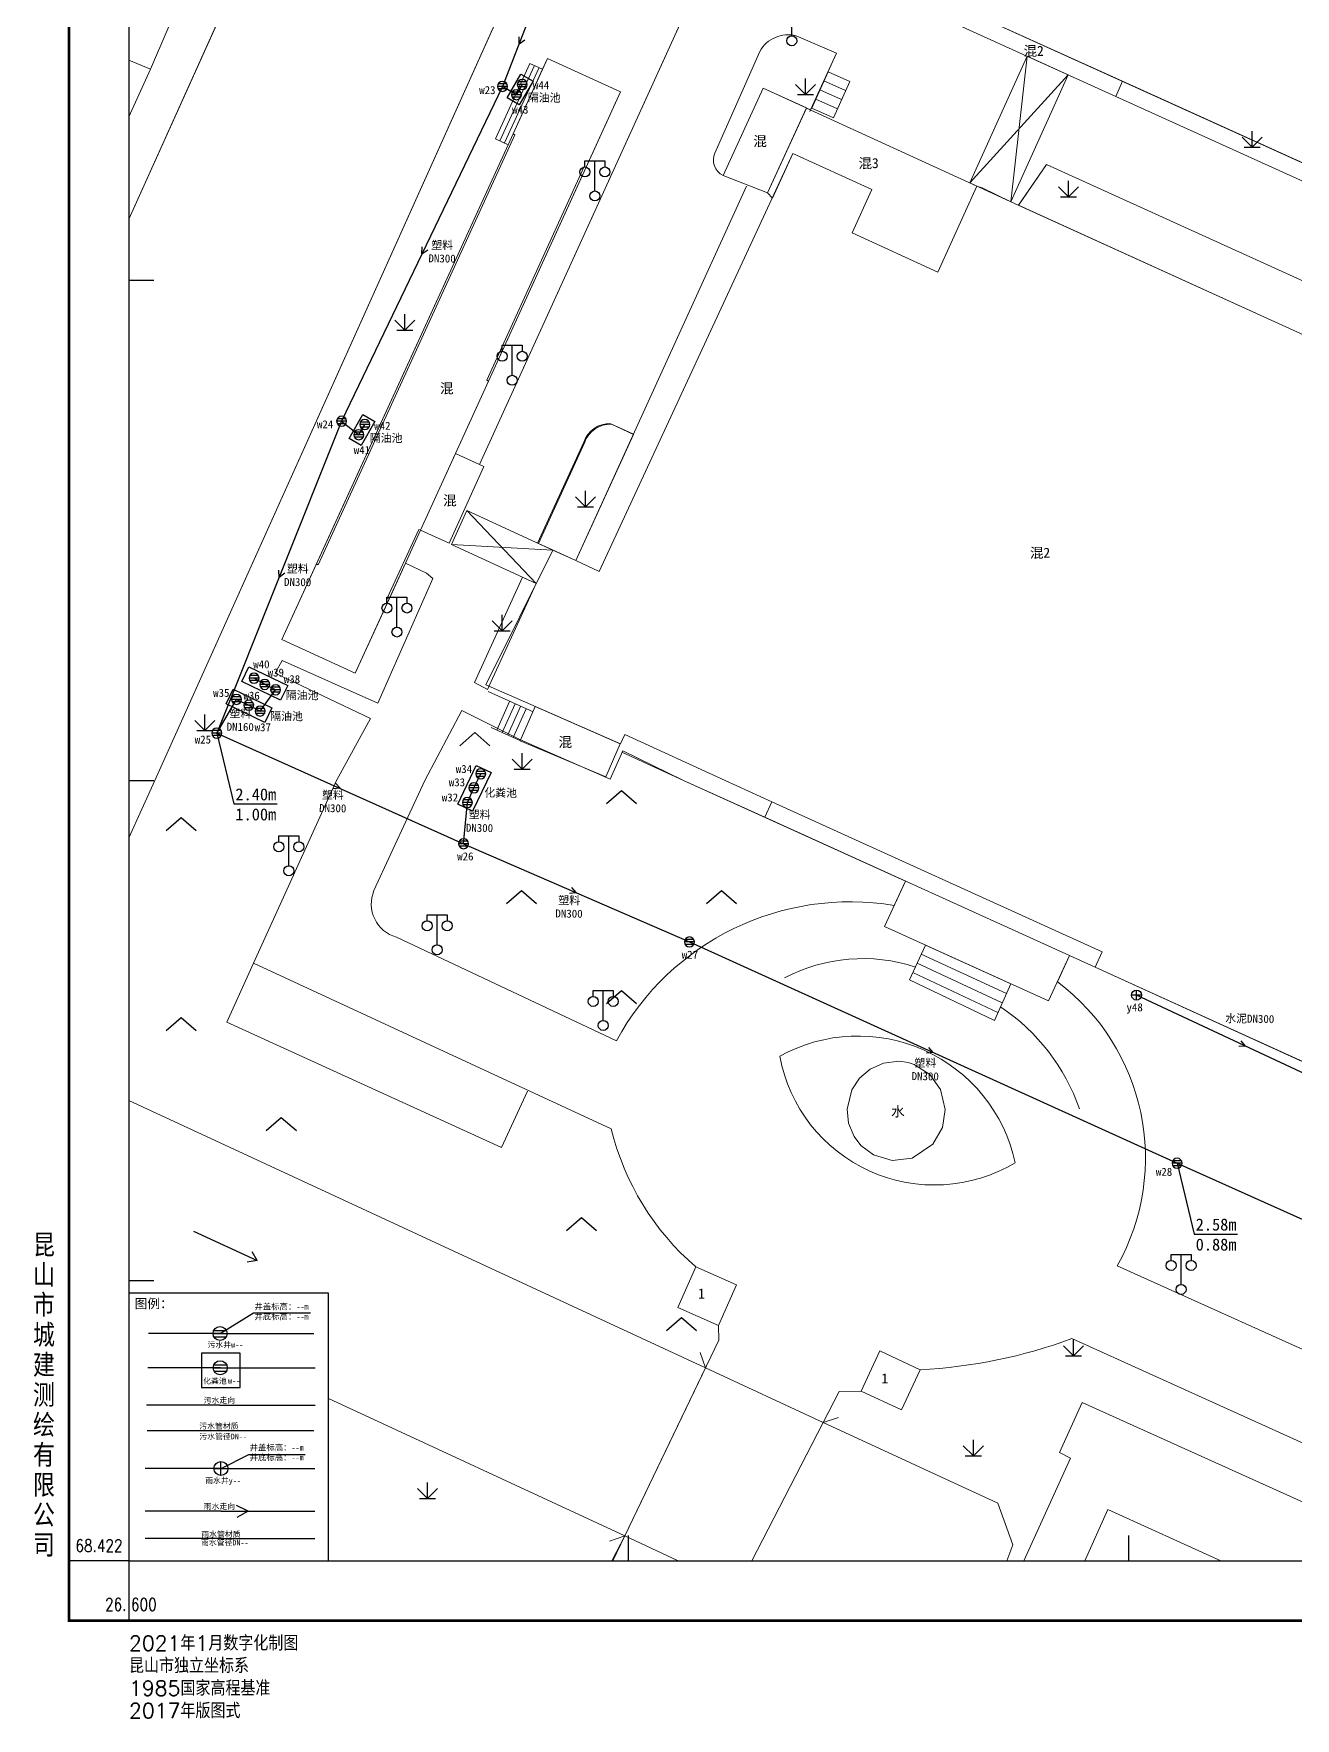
# Model space of a CAD drawing. Extents: x 26591 to 26853, y 68406 to 68763.
# Drawn here: x 26590.5 to 26716.7, y 68406.2 to 68574.7 of the extents above; entities that cross this region are included whole.
import ezdxf
from ezdxf.enums import TextEntityAlignment as Align

# ---------------------------------------------------------------- set-up
doc = ezdxf.new("R2010")
doc.units = 0
doc.header["$LTSCALE"] = 0.5
doc.layers.get('0').update_dxf_attribs({"linetype": 'CONTINUOUS'})
for name, color, linetype in [('DX', 251, 'CONTINUOUS'), ('TK', 7, 'CONTINUOUS'), ('WS', 1, 'CONTINUOUS'), ('WSZDH', 246, 'CONTINUOUS'), ('WSZJ', 6, 'CONTINUOUS'), ('YS', 5, 'CONTINUOUS'), ('YSZDH', 160, 'CONTINUOUS'), ('YSZJ', 180, 'CONTINUOUS'), ('ZJ', 7, 'CONTINUOUS')]:
    doc.layers.add(name, color=color, linetype=linetype)
doc.styles.add('HZ', font='rs.shx', dxfattribs={"width": 0.8, "bigfont": 'hztxt.shx'})
doc.styles.add('宋体', font='')
doc.styles.add('等线体', font='simhei.ttf')
doc.styles.get('宋体').set_extended_font_data('SimSun')

# ---------------------------------------------------------------- blocks, each defined once
blk = doc.blocks.new('gc053')
for p, q in [((-1, 0), (1, 0)), ((-0.9, 0.43), (0.9, 0.43)), ((-0.88, -0.47), (0.88, -0.47))]:
    blk.add_line(p, q)
blk.add_circle((0, 0), 1)
blk = doc.blocks.new('gc043')
for p, q in [((-1, 0), (1, 0)), ((0, -1), (0, 1))]:
    blk.add_line(p, q)
blk.add_circle((0, 0), 1)
blk = doc.blocks.new('新块1')
at = {"layer": 'YS', "linetype": 'Continuous'}
for q in [(31357.87, 73630.72), (31358.74, 73630.74)]:
    blk.add_line((31358.33, 73629.91, 2.48), q, dxfattribs=at)
blk = doc.blocks.new('A$C1DA050DF')
at = {"layer": 'WS', "linetype": 'Continuous'}
for p, q in [((5.4, 13.44, 1.832), (1.153, 13.44)), ((5.4, 13.44, 1.832), (10.939, 13.44)), ((5.412, 11.414, 1.832), (1.116, 11.414)), ((5.412, 11.414, 1.832), (11.011, 11.414)), ((5.368, 9.2), (1.03, 9.2)), ((5.368, 9.2), (11.004, 9.2)), ((10.93, 7.676), (1.067, 7.676))]:
    blk.add_line(p, q, dxfattribs=at)
at = {"layer": 'WSZJ', "linetype": 'Continuous'}
for p, q in [((5.4, 13.44, 1.832), (7.371, 14.664)), ((7.371, 14.664), (10.727, 14.664))]:
    blk.add_line(p, q, dxfattribs=at)
at = {"layer": 'WSZJ', "linetype": 'Continuous', "flags": 128}
blk.add_lwpolyline([(4.282, 12.276), (4.282, 10.25), (6.585, 10.25), (6.585, 12.276)], close=True, dxfattribs=at)
at = {"layer": 'YS', "linetype": 'Continuous'}
for p, q in [((5.455, 5.454), (0.965, 5.454)), ((5.455, 5.454), (10.999, 5.454)), ((5.455, 2.932), (0.965, 2.932)), ((5.455, 2.932), (10.999, 2.932)), ((5.455, 1.321), (0.965, 1.321)), ((5.455, 1.321), (10.999, 1.321))]:
    blk.add_line(p, q, dxfattribs=at)
at = {"layer": 'YSZJ', "linetype": 'Continuous'}
for p, q in [((5.455, 5.454), (7.089, 6.282, -1.832)), ((7.089, 6.282, -1.832), (10.414, 6.282, -1.832))]:
    blk.add_line(p, q, dxfattribs=at)
at = {"layer": 'ZJ', "linetype": 'Continuous', "flags": 128}
blk.add_lwpolyline([(0, 15.832), (0, 0), (11.801, 0), (11.801, 15.832)], close=True, dxfattribs=at)
at = {"layer": 'WS', "linetype": 'Continuous', "xscale": 0.4143292466287676, "yscale": 0.4143292466324056, "zscale": 0.8286584932605514}
for p in [(5.384, 13.44, 1.832), (5.397, 11.414, 1.832)]:
    blk.add_blockref('gc053', p, dxfattribs=at)
at = {"layer": 'YS', "linetype": 'Continuous', "xscale": 0.4143292466287676, "yscale": 0.4143292466324056, "zscale": 0.8286584932605514}
blk.add_blockref('gc043', (5.44, 5.454), dxfattribs=at)
at = {"layer": 'YS', "linetype": 'Continuous', "xscale": 0.8286584932502592, "yscale": 0.8286584932502592, "zscale": 0.8286584932605514, "rotation": 90}
blk.add_blockref('新块1', (61021.095, -25982.413, -2.056), dxfattribs=at)
at = {"layer": 'WSZDH', "linetype": 'Continuous', "style": '宋体'}
for s, height, p in [('污水井w--', 0.3315, (5.698, 12.604, 1.527)), ('w--', 0.3446, (6.222, 10.472, 1.397))]:
    blk.add_text(s, height=height, dxfattribs=at).set_placement(p, align=Align.CENTER)
at = {"layer": 'WSZJ', "linetype": 'Continuous', "style": '宋体'}
for s, p in [('化粪池', (5.082, 10.465, 1.527)), ('污水走向', (5.348, 9.322)), ('污水管材质', (5.319, 7.797)), ('污水管径DN--', (5.565, 7.178))]:
    blk.add_text(s, height=0.3315, dxfattribs=at).set_placement(p, align=Align.CENTER)
at = {"layer": 'WSZJ', "linetype": 'Continuous', "insert": (9.019, 15.207), "char_height": 0.3536, "width": 6.43778, "attachment_point": 2, "style": '宋体'}
blk.add_mtext('井盖标高：--m\\P井底标高：--m', dxfattribs=at)
at = {"layer": 'YSZDH', "linetype": 'Continuous', "style": '宋体'}
blk.add_text('雨水井y--', height=0.3315, dxfattribs=at).set_placement((5.556, 4.572, 1.894), align=Align.CENTER)
at = {"layer": 'YSZJ', "linetype": 'Continuous', "style": '宋体'}
for s, p in [('雨水走向', (5.348, 3.05)), ('雨水管材质', (5.437, 1.396)), ('雨水管径DN--', (5.664, 0.904))]:
    blk.add_text(s, height=0.3315, dxfattribs=at).set_placement(p, align=Align.CENTER)
at = {"layer": 'YSZJ', "linetype": 'Continuous', "insert": (8.734, 6.87, -1.832), "char_height": 0.3536, "width": 6.43778, "attachment_point": 2, "style": '宋体'}
blk.add_mtext('井盖标高：--m\\P井底标高：--m', dxfattribs=at)
at = {"layer": 'ZJ', "linetype": 'Continuous', "insert": (1.461, 15.484), "char_height": 0.5524, "width": 2.85888, "attachment_point": 2, "style": '宋体'}
blk.add_mtext('图例：', dxfattribs=at)
blk = doc.blocks.new('953011')
for p, q in [((-1, 1), (0, 0)), ((-0.8, 0), (0.8, 0)), ((0, 0), (0, 1.6)), ((0, 0), (1, 1))]:
    blk.add_line(p, q)
blk = doc.blocks.new('352101')
for p, q in [((-1, 2.9), (-1, 3.5)), ((-1, 3.5), (1, 3.5)), ((0, 0.5), (0, 3.5)), ((1, 3.5), (1, 2.9))]:
    blk.add_line(p, q)
for centre in [(-1, 2.4), (1, 2.4), (0, 0)]:
    blk.add_circle(centre, 0.5)
blk = doc.blocks.new('943001')
for p, q in [((0, 0), (-1.5, -1.32)), ((1.5, -1.32), (0, 0))]:
    blk.add_line(p, q)
blk = doc.blocks.new('GC086')
for p, q in [((0, 0), (7, 0)), ((7, 0), (6.18, 0.57)), ((7, 0), (6.18, -0.57))]:
    blk.add_line(p, q)
blk = doc.blocks.new('A$C697D6A6E')
at = {"linetype": 'Continuous'}
for p, q in [((2, 1), (0, 1)), ((1, 0), (1, 2))]:
    blk.add_line(p, q, dxfattribs=at)
blk.add_circle((1, 1), 1)
blk = doc.blocks.new('YSJ')
at = {"linetype": 'Continuous'}
blk.add_blockref('A$C697D6A6E', (-1, -1), dxfattribs=at)
blk = doc.blocks.new('PSYJ')
at = {"linetype": 'Continuous'}
for p, q in [((0.87, 0.5), (-0.87, 0.5)), ((1, 0), (-1, 0)), ((0.87, -0.5), (-0.87, -0.5))]:
    blk.add_line(p, q, dxfattribs=at)
at = {"linetype": 'Continuous', "flags": 128}
blk.add_lwpolyline([(-1, 0, 1), (1, 0, 1), (-1, 0, 1.572674)], format="xyb", dxfattribs=at)
blk = doc.blocks.new('新块')
at = {"layer": 'WS', "linetype": 'Continuous'}
for q in [(28733.01, 66304.67, 2.88), (28733, 66303.77, 2.88)]:
    blk.add_line((28732.11, 66304.24, 2.88), q, dxfattribs=at)

msp = doc.modelspace()

# ---------------------------------------------------------------- linework, layer by layer
at = {"layer": 'DX', "color": 8, "linetype": 'Continuous', "lineweight": 18}
for p, q in [((26712.27, 68743.98), (26602.64, 68500)), ((26635.11, 68531.57), (26667.38, 68602.55)), ((26636.69, 68564.14), (26640.14, 68571.69)), ((26641.41, 68571.11), (26640.14, 68571.69)), ((26640.14, 68571.69), (26641.41, 68571.11)), ((26641.41, 68571.11), (26641.9, 68572.18)), ((26641.9, 68572.18), (26649.2, 68568.85)), ((26688.22, 68557.86), (26689.85, 68572.4)), ((26640.59, 68571.49), (26637.14, 68563.94)), ((26641.05, 68571.28), (26637.6, 68563.73)), ((26641.41, 68571.11), (26637.96, 68563.56)), ((26668.31, 68567.21), (26669.95, 68570.86)), ((26669.95, 68570.86), (26672.11, 68569.89)), ((26684.12, 68559.73), (26693.94, 68570.53)), ((26649.2, 68568.85), (26632.7, 68532.67)), ((26669.13, 68569.03), (26671.29, 68568.07)), ((26669.54, 68569.95), (26671.7, 68568.98)), ((26672.11, 68569.89), (26670.48, 68566.24)), ((26668.31, 68567.21), (26670.48, 68566.24)), ((26668.72, 68568.12), (26670.89, 68567.15)), ((26615.33, 68514.07), (26637.96, 68563.56)), ((26636.69, 68564.14), (26637.96, 68563.56)), ((26637.96, 68563.56), (26636.69, 68564.14)), ((26632.7, 68532.67), (26635.11, 68531.57)), ((26640.77, 68519.68), (26633.85, 68526.98)), ((26632.29, 68523.58), (26642.43, 68523.03)), ((26627.7, 68521.72), (26622.68, 68510.71)), ((26629.8, 68520.72), (26627.7, 68521.72)), ((26624.93, 68507.71), (26630.44, 68520.18)), ((26630.44, 68520.18), (26629.8, 68520.72)), ((26622.68, 68510.71), (26615.33, 68514.07)), ((26614.68, 68510.73), (26615.36, 68511.98)), ((26615.36, 68511.98), (26624.93, 68507.71)), ((26624.2, 68506.18), (26614.68, 68510.73)), ((26635.98, 68508.88), (26640.45, 68506.84)), ((26636.83, 68505.03), (26638.1, 68507.89)), ((26620.82, 68500), (26624.2, 68506.18)), ((26637.38, 68504.79), (26638.65, 68507.64)), ((26637.93, 68504.54), (26639.2, 68507.4)), ((26638.48, 68504.3), (26639.75, 68507.16)), ((26636.28, 68505.27), (26639.14, 68503.97)), ((26678.08, 68480.04), (26679.68, 68483.53)), ((26679.26, 68482.62), (26687.78, 68478.7)), ((26679.68, 68483.53), (26688.21, 68479.65)), ((26678.43, 68480.8), (26686.93, 68476.8)), ((26678.84, 68481.71), (26687.36, 68477.75)), ((26688.21, 68479.65), (26686.58, 68476)), ((26659.02, 68444.03), (26658.99, 68445.49)), ((26659.02, 68444.03), (26648.43, 68421.98)), ((26657.7, 68441.27), (26657.17, 68442.78)), ((26649.62, 68424.46), (26657.7, 68441.27)), ((26662.34, 68421.98), (26671.05, 68438.89)), ((26671.05, 68438.89), (26673.26, 68438.92)), ((26669.47, 68435.81), (26662.34, 68421.98)), ((26669.47, 68435.81), (26670.99, 68436.3)), ((26649.62, 68424.46), (26648.11, 68423.93))]:
    msp.add_line(p, q, dxfattribs=at)
at = {"layer": 'DX', "color": 8, "linetype": 'Continuous', "lineweight": 18, "flags": 128}
for points in [[(26684.65, 68743.98), (26600.06, 68556.11)], [(26712.27, 68743.98), (26602.64, 68500)], [(26600.06, 68653.57), (26636.49, 68637.01), (26623.79, 68608.81), (26619.27, 68611.06), (26613.9, 68613.43), (26602.01, 68586.5), (26607.38, 68584.13), (26619.26, 68611.04), (26623.79, 68608.81), (26600.06, 68556.11)], [(26635.11, 68531.57), (26667.38, 68602.55)], [(26600.06, 68566.34), (26602.21, 68571.1), (26605.68, 68579.21), (26601.44, 68581.03), (26600.06, 68577.68)], [(26600.06, 68572.02), (26602.21, 68571.1), (26605.68, 68579.21), (26601.44, 68581.03), (26600.06, 68577.8)], [(26693.94, 68570.53), (26689.85, 68572.4)], [(26602.21, 68571.1), (26600.06, 68566.34)], [(26698.71, 68568.38), (26731.73, 68553.42)], [(26618.79, 68521.64), (26637.96, 68563.56)], [(26689.01, 68557.54), (26691.8, 68561.57), (26744.33, 68537.71), (26742.07, 68533.38)], [(26636, 68539.92), (26645.75, 68561.3)], [(26661.8, 68559.4), (26644.72, 68521.98)], [(26684.12, 68559.73), (26688.22, 68557.86)], [(26642.43, 68523.03), (26633.85, 68526.98)], [(26626.06, 68518.13), (26629.2, 68525.01)], [(26632.29, 68523.58), (26640.77, 68519.68)], [(26615.36, 68511.98), (26624.93, 68507.71), (26630.44, 68520.18), (26629.8, 68520.72), (26627.7, 68521.72)], [(26639.39, 68520.31), (26634.59, 68509.8), (26635.91, 68509.08)], [(26615.36, 68511.98), (26614.68, 68510.73), (26624.2, 68506.18), (26620.82, 68500)], [(26639.21, 68504.05), (26633.34, 68506.99), (26629.62, 68500)], [(26649.32, 68502.82), (26655.49, 68500)], [(26602.64, 68500), (26600.06, 68494.25)], [(26602.64, 68500), (26600.06, 68494.25)], [(26655.49, 68500), (26663.63, 68496.31), (26664.34, 68497.86)], [(26659.67, 68500), (26664.34, 68497.86), (26697.35, 68482.86), (26696.64, 68481.31), (26721.15, 68470.17), (26734.85, 68500)], [(26664.34, 68497.86), (26663.63, 68496.31), (26696.64, 68481.31), (26697.35, 68482.86)], [(26677.68, 68489.93), (26675.59, 68485.39), (26691.98, 68477.94), (26694.07, 68482.48)], [(26612.5, 68481.72), (26609.85, 68475.83), (26637.31, 68463.28), (26639.91, 68468.94)], [(26600.06, 68468), (26657.7, 68441.27)], [(26600.06, 68468), (26657.7, 68441.27)], [(26654.97, 68421.98), (26649.62, 68424.46), (26657.7, 68441.27), (26669.47, 68435.81), (26662.34, 68421.98)], [(26620, 68438.19), (26649.62, 68424.46), (26648.32, 68421.98)], [(26689.52, 68421.98), (26694.18, 68432.22), (26693.09, 68432.8), (26695.36, 68437.81), (26730.45, 68421.98)], [(26689.52, 68421.98), (26694.18, 68432.22), (26693.09, 68432.8), (26695.36, 68437.81), (26730.45, 68421.98)]]:
    msp.add_lwpolyline(points, dxfattribs=at)
for points in [[(26674.12, 68592.86), (26670.34, 68584.53), (26674.93, 68582.45), (26673.69, 68579.72), (26681.95, 68575.98), (26682.63, 68577.49), (26756.94, 68543.82), (26756.25, 68542.3), (26757.76, 68541.62), (26783.07, 68597.24), (26779.83, 68598.72), (26781.9, 68603.27), (26709.86, 68636.05), (26707.91, 68631.74), (26699.7, 68635.47), (26697.76, 68631.19), (26697.34, 68631.38), (26689.87, 68614.9), (26690.75, 68614.5), (26687.35, 68607.01), (26686.47, 68607.41), (26678.9, 68590.7)], [(26682.63, 68577.49), (26681.95, 68575.98), (26698.71, 68568.38), (26699.39, 68569.9)], [(26645.57, 68561.38), (26645.75, 68561.3), (26649.2, 68568.85), (26641.9, 68572.18), (26638.45, 68564.63), (26638.63, 68564.54), (26618.97, 68521.55), (26618.79, 68521.64), (26615.33, 68514.07), (26622.68, 68510.71), (26626.06, 68518.13), (26625.88, 68518.22), (26629.02, 68525.1), (26629.2, 68525.01), (26636, 68539.92), (26635.82, 68540)], [(26684.12, 68559.73), (26688.22, 68557.86), (26693.94, 68570.53), (26689.85, 68572.4)], [(26668.31, 68567.21), (26669.95, 68570.86), (26672.11, 68569.89), (26670.48, 68566.24)], [(26663.45, 68569.2), (26667.8, 68567.26), (26663.89, 68558.74), (26659.46, 68560.47)], [(26699.39, 68569.9), (26698.71, 68568.38), (26731.73, 68553.42), (26732.42, 68554.93)], [(26667.78, 68567.22), (26684.82, 68559.42), (26680.93, 68550.82), (26672.36, 68554.74), (26674.32, 68559.07), (26666.41, 68562.69), (26664.39, 68558.21), (26663.89, 68558.74)], [(26691.8, 68561.57), (26688.99, 68557.51), (26742.06, 68533.36), (26744.33, 68537.71)], [(26635.55, 68531.37), (26632.7, 68532.67), (26629.21, 68525.01), (26632.06, 68523.71), (26633.68, 68527.26)], [(26632.29, 68523.58), (26640.77, 68519.68), (26642.43, 68523.03), (26633.85, 68526.98)], [(26639.39, 68520.31), (26634.59, 68509.8), (26635.91, 68509.08), (26636.05, 68509.39), (26640.77, 68519.68)], [(26640.68, 68507.39), (26639.15, 68503.96), (26647.72, 68500.34), (26649.18, 68503.65)], [(26678.08, 68480.04), (26679.68, 68483.53), (26688.21, 68479.65), (26686.58, 68476)], [(26656.72, 68451.36), (26660.8, 68449.57), (26658.99, 68445.49), (26654.92, 68447.3)], [(26675.13, 68442.95), (26679.16, 68441.07), (26677.29, 68437.05), (26673.26, 68438.92)]]:
    msp.add_lwpolyline(points, close=True, dxfattribs=at)
for points in [[(26668.19, 68567.03), (26670.8, 68572.7), (26666.76, 68574.44, 0.342952), (26663.13, 68572.89), (26658.63, 68562.72, 0.404556), (26659.45, 68560.47), (26663.45, 68569.2)], [(26650.51, 68534.59), (26648.31, 68535.61, 0.332206), (26645.6, 68533.76), (26641, 68523.68), (26642.39, 68523.05), (26644.72, 68521.97)], [(26746.32, 68472.41), (26739.53, 68457.21), (26729.71, 68461.67), (26728.92, 68459.91), (26738.74, 68455.45), (26732.47, 68441.42, -0.511645), (26723.41, 68440.38), (26698.85, 68451.45, 0.376086), (26692.87, 68479.87), (26694.07, 68482.48), (26731.39, 68465.52), (26732.06, 68466.97), (26736.58, 68464.92), (26741.11, 68474.79)], [(26665.12, 68472.41, 0.522521), (26688.66, 68461.77, 0.503174)]]:
    msp.add_lwpolyline(points, format="xyb", close=True, dxfattribs=at)
for points in [[(26668.12, 68566.89), (26670.8, 68572.7), (26666.76, 68574.44, 0.342952), (26663.13, 68572.89), (26658.63, 68562.72, 0.404556), (26659.45, 68560.47)], [(26650.43, 68534.65), (26648.22, 68535.66, 0.332206), (26645.52, 68533.82), (26640.91, 68523.73)], [(26620.82, 68500), (26612.5, 68481.72), (26648.28, 68465.15, 0.157086), (26656.72, 68451.36)], [(26629.62, 68500), (26624.55, 68488.98, 0.452469), (26626.8, 68484.33), (26648.79, 68473.97, -0.32008), (26676.56, 68487.49), (26677.68, 68489.93), (26655.49, 68500)], [(26629.62, 68500), (26624.55, 68488.98, 0.452469), (26626.8, 68484.33), (26648.79, 68473.97, -0.32008), (26676.56, 68487.49, -0.316969)], [(26771.69, 68500), (26758.53, 68471.74), (26755.01, 68470.27), (26734.8, 68425.86), (26694.33, 68444.18, -0.07565), (26679.16, 68441.07)], [(26692.87, 68479.87, -0.376086), (26698.85, 68451.45), (26723.41, 68440.38, 0.511645), (26732.47, 68441.42), (26738.74, 68455.45), (26728.92, 68459.91), (26729.71, 68461.67), (26739.53, 68457.21), (26746.32, 68472.41)], [(26734.8, 68421.98), (26736.14, 68424.7), (26734.8, 68425.86), (26694.33, 68444.18, -0.07565), (26679.16, 68441.07), (26677.29, 68437.05), (26673.26, 68438.92), (26671.05, 68438.89), (26669.47, 68435.81), (26686.92, 68427.72), (26688.42, 68423.58), (26687.82, 68421.98)]]:
    msp.add_lwpolyline(points, format="xyb", dxfattribs=at)
at = {"layer": 'DX', "color": 8, "linetype": 'Continuous', "lineweight": 18}
for points in [[(26688.22, 68557.86), (26685.34, 68559.26), (26684.82, 68559.42), (26680.93, 68550.82), (26672.36, 68554.74), (26674.32, 68559.07), (26666.41, 68562.69), (26647.07, 68520.9), (26644.72, 68521.98), (26642.43, 68523.03), (26635.73, 68509.56), (26640.24, 68507.58), (26649.2, 68503.64), (26649.62, 68504.57), (26659.67, 68500)], [(26734.85, 68500), (26748.77, 68530.31), (26688.22, 68557.86)], [(26629.62, 68500), (26633.34, 68506.99), (26639.21, 68504.05), (26648.18, 68500.11), (26649.42, 68502.94), (26655.49, 68500)]]:
    msp.add_lwpolyline(points, dxfattribs=at)
at = {"layer": 'DX', "color": 8, "linetype": 'Continuous', "lineweight": 18, "elevation": 1.12, "flags": 128}
msp.add_lwpolyline([(26665.12, 68472.41, 0.522521), (26688.66, 68461.77, 0.503174), (26665.12, 68472.41, 0.718406)], format="xyb", dxfattribs=at)
at = {"layer": 'DX', "color": 8, "linetype": 'Continuous', "lineweight": 18, "elevation": 1.45, "flags": 128}
msp.add_lwpolyline([(26678.57, 68471.6), (26680.13, 68470.58), (26681.19, 68469.09), (26681.67, 68467.08), (26681.39, 68465.3), (26680.41, 68463.63), (26678.34, 68462.22), (26676.35, 68462), (26674.49, 68462.56), (26673.23, 68463.5), (26672.55, 68464.4), (26671.99, 68465.73), (26671.85, 68467.14), (26672.31, 68469.06), (26673.08, 68470.23), (26674.14, 68471.14), (26675.49, 68471.74), (26677.05, 68471.91), (26677.96, 68471.78)], close=True, dxfattribs=at)
at = {"layer": 'DX', "color": 8, "linetype": 'Continuous', "lineweight": 18, "flags": 128}
for points, elevation in [([(26669.47, 68435.81), (26686.92, 68427.72), (26688.42, 68423.58), (26687.82, 68421.98)], -1.09), ([(26695.6, 68421.98), (26697.93, 68427.11), (26709.2, 68421.98)], 1.6)]:
    msp.add_lwpolyline(points, dxfattribs=dict(at, elevation=elevation))
at = {"layer": 'DX', "color": 8, "linetype": 'Continuous', "lineweight": 18}
for centre, radius, start, end in [((26673.41, 68465.29, 4.95), 16.89, 71.8277, 117.5895), ((26676.08, 68460.62, 4.95), 20.08, 18.9548, 56.35)]:
    msp.add_arc(centre, radius, start, end, dxfattribs=at)
at = {"layer": 'TK', "linetype": 'Continuous'}
for p, q in [((26600.06, 68550), (26602.56, 68550)), ((26600.06, 68500), (26602.56, 68500)), ((26600.06, 68450), (26602.56, 68450)), ((26650, 68421.98), (26650, 68424.48)), ((26700, 68421.98), (26700, 68424.48)), ((26600.06, 68421.98), (26594.06, 68421.98)), ((26600.06, 68421.98), (26600.06, 68415.98))]:
    msp.add_line(p, q, dxfattribs=at)
at = {"layer": 'TK', "linetype": 'Continuous', "flags": 128}
msp.add_lwpolyline([(26594.06, 68415.98, 0.25, 0.25, 0), (26852.56, 68415.98, 0.25, 0.25, 0), (26852.56, 68749.98, 0.25, 0.25, 0), (26594.06, 68749.98, 0.25, 0.25, 0)], format="xyseb", close=True, dxfattribs=at)
msp.add_lwpolyline([(26600.06, 68421.98), (26846.56, 68421.98), (26846.56, 68743.98), (26600.06, 68743.98)], close=True, dxfattribs=at)
at = {"layer": 'WS', "linetype": 'Continuous'}
for p, q in [((26640.7, 68577.89), (26637.4, 68569.39)), ((26637.4, 68569.39), (26621.32, 68535.91)), ((26638.79, 68568.56), (26637.4, 68569.39)), ((26639.38, 68569.58), (26638.79, 68568.56)), ((26621.32, 68535.91), (26608.84, 68504.73)), ((26621.32, 68535.91), (26623.04, 68534.56)), ((26623.04, 68534.56), (26623.63, 68535.58)), ((26613.63, 68509.59), (26612.56, 68510.22)), ((26614.72, 68509.06), (26613.63, 68509.59)), ((26608.84, 68504.73), (26610.81, 68508.1)), ((26610.81, 68508.1), (26612.03, 68507.51)), ((26613.17, 68506.93), (26614.72, 68509.06)), ((26612.03, 68507.51), (26613.17, 68506.93)), ((26608.84, 68504.73), (26633.51, 68493.67)), ((26633.89, 68497.79), (26634.54, 68499.25)), ((26634.54, 68499.25), (26635.22, 68500.65)), ((26633.51, 68493.67), (26633.89, 68497.79)), ((26633.51, 68493.67), (26656.09, 68483.84)), ((26656.09, 68483.84), (26704.84, 68461.72)), ((26704.84, 68461.72), (26745.01, 68443.72))]:
    msp.add_line(p, q, dxfattribs=at)
at = {"layer": 'WSZJ', "linetype": 'Continuous'}
for p, q in [((26608.84, 68504.73), (26610.55, 68497.65, 2.14)), ((26610.55, 68497.65, 2.14), (26614.88, 68497.65, 2.14)), ((26704.84, 68461.72), (26706.55, 68454.63, 2.14)), ((26706.55, 68454.63, 2.14), (26710.88, 68454.63, 2.14))]:
    msp.add_line(p, q, dxfattribs=at)
for points, elevation in [([(26639.23, 68570.61), (26640.45, 68569.91), (26639.08, 68567.53), (26637.86, 68568.23)], -2.93), ([(26623.43, 68536.58), (26624.65, 68535.87), (26623.28, 68533.49), (26622.06, 68534.19)], -5.86)]:
    msp.add_lwpolyline(points, close=True, dxfattribs=dict(at, elevation=elevation))
for points in [[(26612.05, 68511.35), (26615.93, 68509.49), (26615.21, 68508.01), (26611.34, 68509.87)], [(26610.47, 68509.12), (26614.35, 68507.26), (26613.64, 68505.78), (26609.76, 68507.64)], [(26636.26, 68500.79), (26634.4, 68496.91), (26632.92, 68497.62), (26634.78, 68501.5)]]:
    msp.add_lwpolyline(points, close=True, dxfattribs=at)
at = {"layer": 'YS', "linetype": 'Continuous'}
msp.add_line((26722.55, 68468.32), (26700.79, 68478.53), dxfattribs=at)

# ---------------------------------------------------------------- block references
at = {"linetype": 'Continuous', "xscale": 1.690285839917124, "yscale": 1.690285839926219, "zscale": 1.690285839917878}
msp.add_blockref('A$C1DA050DF', (26600.06, 68421.98), dxfattribs=at)
at = {"layer": 'DX', "color": 8, "linetype": 'Continuous', "lineweight": 18}
for name, p in [('352101', (26666.32, 68573.95, 1.84)), ('953011', (26667.7, 68568.58)), ('953011', (26712.33, 68563.3)), ('352101', (26646.64, 68558.43, 1.75)), ('953011', (26693.99, 68558.36)), ('953011', (26627.64, 68545)), ('352101', (26638.37, 68540, 1.63)), ('953011', (26645.71, 68527.35)), ('352101', (26626.85, 68514.83, 1.8)), ('953011', (26637.37, 68514.94)), ('953011', (26607.64, 68505)), ('943001', (26634.62, 68504.77)), ('953011', (26639.35, 68501.11)), ('943001', (26649.29, 68498.97)), ('943001', (26605.29, 68496.27)), ('352101', (26616.04, 68490.96, 1.23)), ('943001', (26639.29, 68488.97)), ('943001', (26659.29, 68488.97)), ('352101', (26630.87, 68483.06)), ('352101', (26647.47, 68475.5, 1.27)), ('943001', (26649.29, 68478.97)), ('943001', (26605.29, 68476.27)), ('943001', (26615.29, 68466.27)), ('943001', (26645.29, 68456.27)), ('352101', (26705.24, 68449.1, 0.22)), ('943001', (26655.29, 68446.27)), ('953011', (26694.47, 68442.46)), ('953011', (26684.47, 68432.46)), ('953011', (26629.91, 68428.21))]:
    msp.add_blockref(name, p, dxfattribs=at)
at = {"layer": 'DX', "color": 8, "linetype": 'Continuous', "lineweight": 18, "zscale": 0.5, "rotation": 335.142491430017}
msp.add_blockref('GC086', (26606.52, 68454.93), dxfattribs=at)
at = {"layer": 'WS', "linetype": 'Continuous', "zscale": 0.6977162419094611}
for p, xscale, yscale, rotation in [((58809.53, 29752.67, -2.01), 0.697716241826482, 0.6977162418813663, 63.07703322948667), ((58799.83, 29731.68, -2.01), 0.697716241826482, 0.6977162418813663, 63.07703322948667), ((61264.4, 31894.76, -2.01), 0.6977162418265508, 0.6977162418813555, 66.84065870935062), ((62014.04, 104406.76, -2.01), 0.697716241832978, 0.6977162418846787, 158.8424834537053), ((62037.66, 104396.31, -2.01), 0.697716241832978, 0.6977162418846792, 158.8424834537053), ((62073.33, 104380.33, -2.01), 0.697716241832978, 0.6977162418846774, 158.8424834537053)]:
    msp.add_blockref('新块', p, dxfattribs=dict(at, xscale=xscale, yscale=yscale, rotation=rotation))
at = {"layer": 'WS', "xscale": 0.5, "yscale": 0.5, "zscale": 0.5}
for p in [(26639.38, 68569.58), (26637.4, 68569.39), (26638.79, 68568.56), (26621.32, 68535.91), (26623.04, 68534.56), (26623.63, 68535.58), (26612.56, 68510.22), (26613.63, 68509.59), (26614.72, 68509.06), (26610.81, 68508.1), (26612.03, 68507.51), (26613.17, 68506.93), (26608.84, 68504.73), (26635.22, 68500.65), (26634.54, 68499.25), (26633.89, 68497.79), (26633.51, 68493.67), (26656.09, 68483.84), (26704.84, 68461.72)]:
    msp.add_blockref('PSYJ', p, dxfattribs=at)
at = {"layer": 'YS', "color": 5, "xscale": 0.5, "yscale": 0.5, "zscale": 0.5}
msp.add_blockref('YSJ', (26700.79, 68478.53), dxfattribs=at)
at = {"layer": 'YS', "linetype": 'Continuous', "xscale": 0.7199999999137702, "yscale": 0.7199999999431981, "zscale": 0.7200000000000006, "rotation": 65.54545164716049}
msp.add_blockref('新块1', (65622.71, 25974.83, -1.79), dxfattribs=at)

# ---------------------------------------------------------------- texts
at = {"layer": 'DX', "color": 8, "linetype": 'Continuous', "lineweight": 18, "style": '宋体'}
for s, p in [('混', (26690.17, 68572.94)), ('2', (26691.17, 68572.94)), ('混', (26663.15, 68563.92)), ('混', (26673.67, 68561.71)), ('3', (26674.67, 68561.71)), ('混', (26631.83, 68539.2)), ('混', (26632.14, 68528)), ('混', (26690.81, 68522.76)), ('2', (26691.81, 68522.76)), ('混', (26643.68, 68503.84)), ('水', (26676.93, 68466.91)), ('1', (26657.29, 68448.69)), ('1', (26675.62, 68440.2))]:
    msp.add_text(s, height=1, dxfattribs=at).set_placement(p, align=Align.MIDDLE)
at = {"layer": 'TK', "linetype": 'Continuous', "style": '等线体', "width": 0.8}
for s, p in [('昆', (26591.56, 68451.98)), ('山', (26591.56, 68448.98)), ('市', (26591.56, 68445.98)), ('城', (26591.56, 68442.98)), ('建', (26591.56, 68439.98)), ('测', (26591.56, 68436.98)), ('绘', (26591.56, 68433.98)), ('有', (26591.56, 68430.98)), ('限', (26591.56, 68427.98)), ('公', (26591.56, 68424.98)), ('司', (26591.56, 68421.98))]:
    msp.add_text(s, height=2, dxfattribs=at).set_placement(p, align=Align.BOTTOM_CENTER)
at = {"layer": 'TK', "linetype": 'Continuous', "style": 'HZ', "width": 0.8}
msp.add_text('68.422', height=1.25, dxfattribs=at).set_placement((26597.06, 68423.48), align=Align.MIDDLE)
msp.add_text('26.', height=1.25, dxfattribs=at).set_placement((26599.81, 68417.6), align=Align.MIDDLE_RIGHT)
msp.add_text('600', height=1.25, dxfattribs=at).set_placement((26600.26, 68417.6), align=Align.MIDDLE_LEFT)
at = {"layer": 'TK', "linetype": 'Continuous', "style": 'HZ'}
for s, p in [('2021年1月数字化制图', (26600.06, 68413.73)), ('昆山市独立坐标系', (26600.06, 68411.48)), ('1985国家高程基准', (26600.06, 68409.23)), ('2017年版图式', (26600.06, 68406.98))]:
    msp.add_text(s, height=1.5, dxfattribs=at).set_placement(p, align=Align.MIDDLE_LEFT)
at = {"layer": 'WSZDH', "linetype": 'Continuous', "style": '宋体'}
for s, p in [('w23', (26635.07, 68568.62, 3.3)), ('w44', (26640.44, 68569.11, 3.3)), ('w43', (26638.36, 68566.67, 3.3)), ('w24', (26618.85, 68535.2, 3.3)), ('w42', (26624.57, 68535.05, 3.3)), ('w41', (26622.53, 68532.63, 3.3)), ('w40', (26612.48, 68511.2, 3.3)), ('w39', (26613.92, 68510.38, 3.3)), ('w38', (26615.54, 68509.72, 3.3)), ('w35', (26608.47, 68508.35, 3.3)), ('w36', (26611.5, 68508.07, 3.3)), ('w25', (26606.63, 68503.68, 3.3)), ('w37', (26612.62, 68504.91, 3.3)), ('w34', (26632.73, 68500.74, 3.3)), ('w33', (26632.03, 68499.41, 3.3)), ('w32', (26631.33, 68497.89, 3.3)), ('w26', (26632.87, 68492, 3.3)), ('w27', (26655.32, 68482.17, 3.3)), ('w28', (26702.72, 68460.46, 3.3))]:
    msp.add_text(s, height=0.8, dxfattribs=at).set_placement(p)
at = {"layer": 'WSZJ', "linetype": 'Continuous', "char_height": 0.8, "width": 5.0044, "attachment_point": 2, "rotation": 359.3945, "style": '宋体'}
for s, insert in [('隔油池', (26641.57, 68568.66, 2.93)), ('塑料\\PDN300', (26631.38, 68553.92, 2.93)), ('隔油池', (26625.77, 68534.63)), ('塑料\\PDN300', (26616.94, 68521.56, 2.93)), ('隔油池', (26617.37, 68508.91)), ('塑料\\PDN160', (26611.2, 68507.08, 2.93)), ('隔油池', (26615.82, 68506.81)), ('化粪池', (26637.22, 68499.16, 2.93)), ('塑料\\PDN300', (26620.45, 68498.95, 2.93)), ('塑料\\PDN300', (26635.12, 68496.98, 2.93)), ('塑料\\PDN300', (26644.07, 68488.41, 2.93)), ('塑料\\PDN300', (26679.68, 68472.15, 2.93))]:
    msp.add_mtext(s, dxfattribs=dict(at, insert=insert))
at = {"layer": 'WSZJ', "linetype": 'Continuous', "char_height": 1.2, "width": 2.8261, "attachment_point": 2, "style": '宋体'}
for s, insert in [('2.40m\\P1.00m', (26612.74, 68499.2, 2.14)), ('2.58m\\P0.88m', (26708.74, 68456.19, 2.14))]:
    msp.add_mtext(s, dxfattribs=dict(at, insert=insert))
at = {"layer": 'YSZDH', "linetype": 'Continuous', "style": '宋体'}
msp.add_text('y48', height=0.8, dxfattribs=at).set_placement((26699.78, 68476.91, 2.4))
at = {"layer": 'YSZJ', "linetype": 'Continuous', "insert": (26712.11, 68476.57, 0), "char_height": 0.8, "width": 5.0044, "attachment_point": 2, "rotation": 358.9653, "style": '宋体'}
msp.add_mtext('水泥DN300', dxfattribs=at)

doc.saveas('drawing.dxf')
